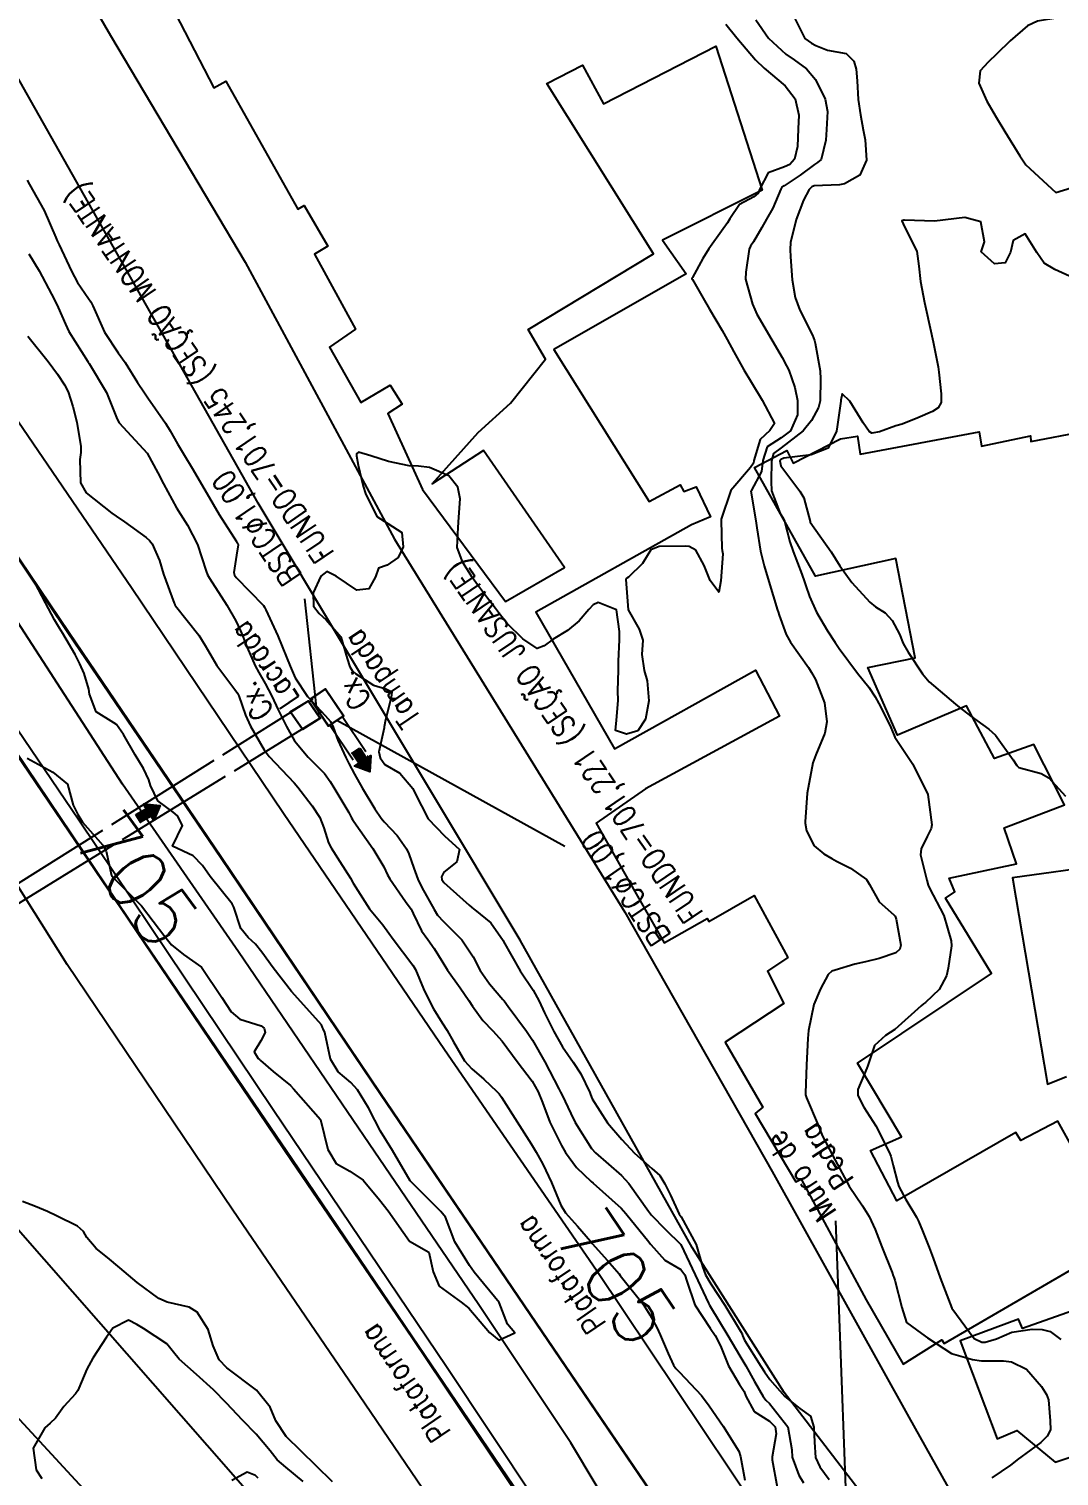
# Model space of a CAD drawing. Header units: metres. Extents: x 292545 to 299085, y 7450245 to 7463078.
# Drawn here: x 298145.2 to 298213.5, y 7451802 to 7451897.9 of the extents above; entities that cross this region are included whole.
import ezdxf
from ezdxf.enums import TextEntityAlignment as Align

# ---------------------------------------------------------------- set-up
doc = ezdxf.new("R2010")
doc.units = ezdxf.units.M
doc.linetypes.add('CONTINUO', pattern=[0])
doc.linetypes.add('TRACEJADO', pattern=[8.7, 8, -0.7])
for name, color, linetype in [('CAIXA', 45, 'Continuous'), ('Cotas', 45, 'Continuous'), ('Curvas de Nivel 1m', 11, 'Continuous'), ('Curvas de Nivel 5m', 15, 'Continuous'), ('Edificações', 30, 'Continuous'), ('GALERIA', 45, 'Continuous'), ('Linha Férrea', 20, 'Continuous'), ('PLATAFORMA', 45, 'Continuous'), ('TEXTO', 45, 'Continuous'), ('TUBO', 45, 'Continuous'), ('Vias Primárias', 230, 'Continuous')]:
    doc.layers.add(name, color=color, linetype=linetype)
doc.styles.add('ROMANS', font='romans', dxfattribs={"height": 0.2})
doc.styles.add('SIMPLEX', font='simplex', dxfattribs={"height": 0.2})
doc.styles.add('Style-STANDARD', font='STANDARD.shx')

msp = doc.modelspace()

# ---------------------------------------------------------------- hatches: boundary and pattern name
at = {"layer": 'TEXTO'}
for points in [[(298167.163, 7451850.256), (298167.609, 7451849.578), (298167.896, 7451849.767), (298167.837, 7451848.691), (298166.827, 7451849.064), (298167.114, 7451849.253), (298166.669, 7451849.932)], [(298152.335, 7451845.853), (298153.032, 7451846.269), (298152.856, 7451846.564), (298153.928, 7451846.459), (298153.511, 7451845.466), (298153.335, 7451845.761), (298152.638, 7451845.345)]]:
    msp.add_hatch(color=256, dxfattribs=at).paths.add_polyline_path(points)

# ---------------------------------------------------------------- linework, layer by layer
at = {"layer": 'CAIXA', "linetype": 'CONTINUO'}
for points in [[(298163.909, 7451853.491, 702.65), (298163.881, 7451853.51, 702.053), (298164.902, 7451854.191, 701.228)], [(298164.903, 7451854.16, 702.624), (298164.902, 7451854.191, 701.228), (298166.11, 7451852.404, 701.226)], [(298162.606, 7451852.651, 704.113), (298162.564, 7451852.67, 702.864), (298163.769, 7451853.4, 702.864)], [(298163.747, 7451853.363, 704.157), (298163.769, 7451853.4, 702.864), (298164.558, 7451852.234, 702.849)], [(298165.085, 7451851.742, 702.628), (298165.079, 7451851.712, 701.226), (298163.881, 7451853.51, 702.053)], [(298163.367, 7451851.534, 704.111), (298163.368, 7451851.503, 702.875), (298162.564, 7451852.67, 702.864)], [(298164.516, 7451852.244, 704.144), (298164.558, 7451852.234, 702.849), (298163.368, 7451851.503, 702.875)], [(298166.079, 7451852.41, 702.61), (298166.11, 7451852.404, 701.226), (298165.079, 7451851.712, 701.226)]]:
    msp.add_polyline3d(points, dxfattribs=at)
for points in [[(298163.909, 7451853.491, 702.65), (298164.903, 7451854.16, 702.624), (298166.079, 7451852.41, 702.61), (298165.085, 7451851.742, 702.628)], [(298162.606, 7451852.651, 704.113), (298163.367, 7451851.534, 704.111), (298164.516, 7451852.244, 704.144), (298163.747, 7451853.363, 704.157)]]:
    msp.add_polyline3d(points, close=True, dxfattribs=at)
at = {"layer": 'Curvas de Nivel 1m', "flags": 128}
for points, elevation in [([(298191.416, 7451898.233), (298192.144, 7451897.333), (298193.388, 7451895.861), (298193.975, 7451895.314), (298195.366, 7451894.151), (298196.023, 7451893.29), (298196.262, 7451892.206), (298196.227, 7451891.287), (298196.164, 7451890.13), (298195.967, 7451889.29), (298195.673, 7451888.929), (298195.305, 7451888.767), (298194.238, 7451888.372), (298193.676, 7451887.316), (298193.56, 7451887.037), (298193.278, 7451886.791), (298192.322, 7451886.28), (298191.688, 7451885.336), (298191.539, 7451885.059), (298191.256, 7451884.675), (298190.296, 7451883.354), (298189.899, 7451882.694), (298189.214, 7451881.452), (298189.182, 7451881.401), (298189.176, 7451881.37), (298189.212, 7451881.303), (298189.925, 7451880.084), (298190.352, 7451879.353), (298191.172, 7451877.936), (298191.517, 7451877.336), (298191.962, 7451876.525), (298192.619, 7451875.325), (298193.135, 7451874.491), (298193.836, 7451873.313), (298194.645, 7451871.759), (298194.345, 7451871.307), (298193.695, 7451870.706), (298193.283, 7451869.318), (298193.253, 7451869.135), (298193.066, 7451868.854), (298191.748, 7451867.34), (298191.112, 7451865.436), (298191.111, 7451865.349), (298191.17, 7451863.513), (298191.192, 7451863.347), (298191.222, 7451863.124), (298191.102, 7451861.348), (298190.965, 7451860.6), (298190.377, 7451861.356), (298189.988, 7451862.36), (298189.426, 7451863.366), (298189.005, 7451863.61), (298188.734, 7451863.645), (298187.005, 7451863.629), (298186.446, 7451863.398), (298185.899, 7451862.497), (298184.975, 7451861.586), (298184.875, 7451861.52), (298184.791, 7451861.422), (298184.953, 7451859.42), (298185.673, 7451858.142), (298185.932, 7451857.405), (298185.851, 7451856.473), (298186.016, 7451855.403), (298186.205, 7451854.71), (298186.322, 7451853.398), (298186.095, 7451852.171), (298185.591, 7451851.409), (298184.851, 7451851.181), (298184.118, 7451851.427), (298184.185, 7451852.105), (298184.28, 7451853.426), (298184.259, 7451854.057), (298184.301, 7451855.426), (298184.321, 7451856.017), (298184.368, 7451857.426), (298184.386, 7451857.978), (298184.17, 7451859.428), (298182.958, 7451859.902), (298182.639, 7451859.761), (298182.347, 7451859.446), (298181.698, 7451858.7), (298180.939, 7451858.045), (298179.99, 7451857.474), (298179.376, 7451857.033), (298178.923, 7451856.855), (298177.962, 7451857.5), (298176.943, 7451858.512), (298176.5, 7451859.068), (298176.157, 7451859.522), (298175.628, 7451860.199), (298174.968, 7451861.082), (298174.643, 7451861.543), (298173.988, 7451862.55), (298173.63, 7451863.554), (298173.696, 7451864.874), (298173.739, 7451865.553), (298173.811, 7451866.782), (298173.669, 7451867.554), (298173.06, 7451868.305), (298171.782, 7451868.856), (298171.066, 7451868.932), (298170.437, 7451868.96), (298169.069, 7451869.247), (298167.906, 7451869.622), (298167.075, 7451869.861), (298166.948, 7451869.758), (298166.94, 7451869.631), (298167.067, 7451868.999), (298167.399, 7451867.627), (298167.544, 7451867.126), (298168.301, 7451865.617), (298169.018, 7451865.14), (298169.963, 7451864.547), (298170.035, 7451863.595), (298169.704, 7451862.888), (298168.984, 7451862.375), (298168.408, 7451862.189), (298168.204, 7451861.618), (298167.774, 7451860.812), (298166.964, 7451860.719), (298165.599, 7451861.644), (298164.986, 7451861.958), (298164.58, 7451861.656), (298164.075, 7451860.554), (298164.098, 7451859.663), (298164.471, 7451859.18), (298164.944, 7451858.771), (298165.904, 7451857.64), (298166.342, 7451856.205), (298166.502, 7451855.636), (298166.668, 7451855.401), (298166.898, 7451855.185), (298168.077, 7451854.432), (298168.889, 7451854.183), (298169.283, 7451854), (298169.242, 7451853.605), (298168.868, 7451852.137), (298168.794, 7451851.681), (298168.776, 7451851.611), (298168.433, 7451850.02), (298168.527, 7451849.613), (298168.829, 7451849.185), (298169.817, 7451848.589), (298170.692, 7451847.582), (298170.809, 7451847.305), (298171.692, 7451845.571), (298172.772, 7451844.45), (298173.78, 7451843.55), (298173.59, 7451842.716), (298172.748, 7451842.03), (298172.581, 7451841.725), (298172.611, 7451841.561), (298172.74, 7451841.361), (298174.405, 7451839.855), (298174.714, 7451839.594), (298174.797, 7451839.539), (298175.86, 7451838.678), (298176.661, 7451837.51), (298176.692, 7451837.443), (298177.794, 7451835.499), (298178.65, 7451834.213), (298179.061, 7451833.486), (298179.398, 7451832.72), (298180.02, 7451831.476), (298180.608, 7451830.467), (298181.308, 7451829.459), (298181.819, 7451828.685), (298182.407, 7451827.442), (298182.448, 7451827.318), (298182.569, 7451827.023), (298183.581, 7451825.43), (298184.537, 7451824.332), (298185.383, 7451823.411), (298186.513, 7451822.395), (298187.06, 7451821.943), (298187.388, 7451821.387), (298187.752, 7451820.641), (298188.341, 7451819.372), (298188.396, 7451819.295), (298188.471, 7451819.198), (298189.464, 7451817.36), (298189.882, 7451815.912), (298190.082, 7451815.354), (298190.424, 7451814.753), (298191.366, 7451813.34), (298192.386, 7451811.622), (298192.501, 7451811.446), (298192.538, 7451811.328), (298192.668, 7451811.036), (298193.747, 7451809.309), (298193.978, 7451808.934), (298194.344, 7451808.416), (298195.326, 7451807.29), (298196.325, 7451806.503), (298197.04, 7451805.989), (298197.263, 7451805.266), (298197.291, 7451804.272), (298197.374, 7451803.264), (298197.644, 7451802.627), (298198.268, 7451801.806)], 702), ([(298193.421, 7451898.523), (298194.244, 7451897.312), (298195.392, 7451896.237), (298195.962, 7451895.865), (298196.774, 7451895.279), (298197.372, 7451894.572), (298198.015, 7451893.263), (298198.16, 7451892.446), (298198.106, 7451891.262), (298198.051, 7451890.537), (298197.732, 7451889.266), (298197.51, 7451889.068), (298197.308, 7451888.941), (298196.36, 7451888.221), (298195.286, 7451887.528), (298195.146, 7451887.44), (298195.062, 7451887.302), (298194.536, 7451886.041), (298194.114, 7451885.311), (298193.805, 7451884.767), (298193.248, 7451883.809), (298193.056, 7451883.511), (298192.979, 7451883.323), (298192.746, 7451881.799), (298192.732, 7451881.325), (298193.197, 7451879.687), (298193.337, 7451879.319), (298193.486, 7451879.02), (298194.478, 7451877.307), (298195.151, 7451876.147), (298195.447, 7451875.596), (298195.595, 7451875.293), (298196.001, 7451874.156), (298196.171, 7451873.284), (298196.172, 7451872.347), (298195.715, 7451871.291), (298195.088, 7451870.827), (298194.159, 7451870.233), (298193.881, 7451869.312), (298193.783, 7451868.592), (298193.097, 7451867.319), (298193.078, 7451867.284), (298193.412, 7451865.316), (298193.48, 7451864.853), (298193.723, 7451863.313), (298193.965, 7451862.334), (298194.281, 7451861.307), (298194.851, 7451859.404), (298194.883, 7451859.301), (298194.951, 7451859.08), (298195.428, 7451857.783), (298195.708, 7451857.288), (298196.908, 7451855.597), (298197.112, 7451855.268), (298197.358, 7451854.805), (298197.952, 7451853.259), (298198.112, 7451852.01), (298197.974, 7451851.259), (298197.386, 7451849.819), (298197.191, 7451849.275), (298196.813, 7451847.28), (298196.682, 7451845.383), (298196.685, 7451845.281), (298196.778, 7451844.772), (298197.274, 7451843.779), (298197.916, 7451843.263), (298198.448, 7451842.943), (298198.756, 7451842.771), (298199.684, 7451842.305), (298200.738, 7451841.556), (298200.944, 7451841.227), (298201.576, 7451840.071), (298202.55, 7451839.202), (298202.637, 7451839.126), (298202.71, 7451838.915), (298203.016, 7451837.197), (298202.954, 7451836.932), (298202.685, 7451836.704), (298201.581, 7451836.315), (298200.676, 7451836.096), (298199.971, 7451835.94), (298198.667, 7451835.551), (298198.449, 7451835.47), (298198.196, 7451835.257), (298197.702, 7451834.313), (298197.255, 7451833.271), (298196.898, 7451831.548), (298196.885, 7451831.276), (298196.868, 7451831.027), (298196.779, 7451829.277), (298196.697, 7451827.401), (298196.702, 7451827.278), (298196.768, 7451827.079), (298197.536, 7451825.265), (298197.831, 7451824.555), (298198.523, 7451823.25), (298199.596, 7451821.239), (298200.483, 7451819.927), (298200.932, 7451819.225), (298201.328, 7451818.357), (298201.758, 7451817.217), (298202.436, 7451815.515), (298202.521, 7451815.296), (298202.557, 7451815.208), (298202.628, 7451815.009), (298203.085, 7451813.2), (298203.405, 7451812.206), (298204.386, 7451811.476), (298204.792, 7451811.176), (298206.368, 7451810.148), (298207.766, 7451809.742), (298208.361, 7451809.669), (298209.83, 7451809.649), (298210.36, 7451809.603), (298211.346, 7451809.1), (298212.342, 7451807.952), (298212.682, 7451807.43), (298212.814, 7451807.083), (298212.921, 7451805.683), (298212.934, 7451805.081), (298212.728, 7451804.662), (298212.3, 7451804.258), (298211.633, 7451803.756), (298210.733, 7451803.105), (298210.483, 7451802.906), (298210.279, 7451802.748), (298209.05, 7451801.908)], 701), ([(298213.782, 7451898.714), (298213.419, 7451898.65), (298212.072, 7451898.438), (298211.413, 7451898.131), (298210.261, 7451897.117), (298209.394, 7451896.274), (298208.818, 7451895.706), (298208.274, 7451895.141), (298208.194, 7451894.318), (298208.723, 7451893.136), (298209.342, 7451892.071), (298209.914, 7451891.124), (298210.918, 7451889.513), (298211.164, 7451889.111), (298211.31, 7451888.919), (298213.283, 7451887.08), (298214.81, 7451887.545)], 699), ([(298145.126, 7451887.892), (298145.289, 7451887.616), (298146.241, 7451885.88), (298147.024, 7451884.094), (298147.114, 7451883.871), (298147.239, 7451883.601), (298148.064, 7451881.857), (298148.458, 7451881.104), (298149.195, 7451880.044), (298149.335, 7451879.839), (298149.469, 7451879.559), (298150.257, 7451877.829), (298151.152, 7451876.454), (298151.61, 7451875.815), (298152.445, 7451874.492), (298152.891, 7451873.802), (298153.118, 7451873.476), (298154.295, 7451871.782), (298154.593, 7451871.282), (298155.079, 7451870.426), (298155.482, 7451869.766), (298156.133, 7451868.689), (298156.675, 7451867.754), (298157.043, 7451867.104), (298157.853, 7451865.742), (298159.005, 7451863.94), (298159.085, 7451863.81), (298159.101, 7451863.729), (298158.996, 7451863.054), (298158.83, 7451861.886), (298158.866, 7451861.731), (298158.981, 7451861.571), (298160.791, 7451859.702), (298160.86, 7451859.61), (298160.95, 7451859.417), (298161.729, 7451857.692), (298162.306, 7451856.292), (298162.548, 7451855.684), (298162.895, 7451854.925), (298163.711, 7451853.672), (298164.87, 7451852.414), (298165.229, 7451852.017), (298165.403, 7451851.652), (298165.712, 7451850.785), (298166.233, 7451849.639), (298166.439, 7451849.246), (298166.822, 7451848.523), (298167.32, 7451847.625), (298168.174, 7451846.235), (298168.581, 7451845.612), (298168.781, 7451845.37), (298169.634, 7451844.459), (298170.253, 7451843.588), (298170.418, 7451843.244), (298170.75, 7451842.312), (298171.013, 7451841.577), (298171.281, 7451841.028), (298172.091, 7451839.566), (298172.326, 7451839.183), (298172.705, 7451838.761), (298173.929, 7451837.548), (298174.676, 7451836.429), (298175.152, 7451835.533), (298175.77, 7451834.64), (298176.644, 7451833.611), (298176.725, 7451833.509), (298176.997, 7451833.148), (298178.225, 7451831.494), (298178.614, 7451830.909), (298179.419, 7451829.482), (298180.355, 7451827.693), (298180.462, 7451827.471), (298180.571, 7451827.253), (298181.151, 7451826.053), (298181.451, 7451825.457), (298182.527, 7451823.734), (298182.793, 7451823.437), (298184.508, 7451821.946), (298185.001, 7451821.415), (298186.295, 7451819.583), (298186.426, 7451819.4), (298186.472, 7451819.344), (298187.433, 7451818.356), (298188.453, 7451817.37), (298189.395, 7451815.36), (298190.271, 7451813.486), (298190.335, 7451813.351), (298190.402, 7451813.233), (298191.564, 7451811.338), (298192.363, 7451809.992), (298192.746, 7451809.324), (298193.326, 7451808.298), (298193.903, 7451807.306), (298194.085, 7451807.058), (298194.328, 7451806.833), (298195.542, 7451805.288), (298195.804, 7451803.771), (298195.829, 7451803.285), (298196.271, 7451802.09), (298196.563, 7451801.573)], 703), ([(298215.213, 7451881.06), (298213.222, 7451881.982), (298212.525, 7451882.389), (298212.033, 7451883.098), (298211.251, 7451884.332), (298210.459, 7451883.904), (298210.297, 7451883.119), (298209.927, 7451882.422), (298209.225, 7451882.357), (298208.342, 7451883.139), (298208.575, 7451883.804), (298208.317, 7451885.139), (298207.266, 7451885.412), (298205.263, 7451885.18), (298203.263, 7451885.241), (298203.227, 7451885.236), (298203.082, 7451885.202), (298203.257, 7451884.803), (298204.085, 7451883.191), (298204.224, 7451882.189), (298204.314, 7451881.189), (298204.6, 7451879.785), (298204.732, 7451879.185), (298205.163, 7451877.18), (298205.499, 7451875.527), (298205.541, 7451875.174), (298205.689, 7451873.732), (298205.69, 7451873.171), (298205.495, 7451872.797), (298205.114, 7451872.57), (298204.147, 7451872.15), (298203.101, 7451871.734), (298202.696, 7451871.609), (298201.598, 7451871.222), (298201.092, 7451871.133), (298200.923, 7451871.232), (298200.522, 7451871.816), (298199.639, 7451873.245), (298199.128, 7451873.735), (298199.056, 7451873.318), (298199.05, 7451873.251), (298198.806, 7451871.545), (298198.752, 7451871.253), (298198.213, 7451870.127), (298197.077, 7451869.695), (298195.257, 7451869.48), (298195.074, 7451869.385), (298195.026, 7451869.348), (298195.013, 7451869.301), (298195.068, 7451868.969), (298196.338, 7451867.281), (298196.597, 7451866.835), (298197.009, 7451865.27), (298197.023, 7451865.24), (298198.405, 7451863.256), (298198.989, 7451862.338), (298199.769, 7451861.242), (298200.96, 7451859.928), (298201.347, 7451859.614), (298201.975, 7451859.215), (298202.458, 7451858.717), (298202.939, 7451857.818), (298203.176, 7451857.198), (298203.504, 7451856.614), (298204.447, 7451855.185), (298204.898, 7451854.655), (298206.647, 7451853.162), (298206.88, 7451852.976), (298207.651, 7451852.368), (298208.859, 7451851.523), (298209.296, 7451851.126), (298210.458, 7451849.492), (298210.71, 7451849.111), (298210.832, 7451848.973), (298212.329, 7451848.588), (298212.825, 7451848.285), (298213.936, 7451847.069)], 699), ([(298145.23, 7451883.013), (298145.919, 7451881.883), (298146.743, 7451880.329), (298146.979, 7451879.872), (298147.189, 7451879.449), (298147.657, 7451878.342), (298147.891, 7451877.859), (298149.143, 7451875.871), (298149.166, 7451875.84), (298149.226, 7451875.755), (298150.383, 7451873.827), (298151.096, 7451872.054), (298151.219, 7451871.819), (298153.073, 7451869.8), (298153.779, 7451868.508), (298154.156, 7451867.783), (298155.029, 7451866.188), (298155.283, 7451865.767), (298155.742, 7451865.036), (298156.409, 7451863.756), (298156.985, 7451861.982), (298157.08, 7451861.749), (298157.21, 7451861.517), (298158.365, 7451859.736), (298158.943, 7451858.704), (298159.253, 7451858.042), (298159.389, 7451857.723), (298159.715, 7451856.924), (298160.244, 7451855.71), (298160.473, 7451855.281), (298160.891, 7451854.551), (298161.334, 7451853.695), (298161.769, 7451852.796), (298162.302, 7451851.686), (298162.849, 7451850.75), (298163.751, 7451849.671), (298164.822, 7451848.586), (298165.215, 7451848.052), (298165.454, 7451847.65), (298166.432, 7451845.992), (298166.627, 7451845.632), (298166.684, 7451845.534), (298166.781, 7451845.4), (298168.029, 7451843.617), (298168.751, 7451842.39), (298169.012, 7451841.873), (298169.168, 7451841.604), (298170.203, 7451840.105), (298170.563, 7451839.582), (298170.622, 7451839.491), (298170.71, 7451839.308), (298171.266, 7451838.149), (298171.666, 7451837.575), (298172.106, 7451836.988), (298172.67, 7451836.056), (298172.989, 7451835.557), (298173.816, 7451834.384), (298174.403, 7451833.542), (298174.639, 7451833.157), (298175.313, 7451832.213), (298175.992, 7451831.519), (298176.613, 7451830.831), (298177.589, 7451829.5), (298178.58, 7451828.184), (298178.996, 7451827.486), (298179.28, 7451826.769), (298179.754, 7451825.478), (298180.53, 7451823.919), (298180.791, 7451823.466), (298181.52, 7451822.461), (298182.504, 7451821.542), (298182.632, 7451821.439), (298184.478, 7451819.772), (298184.803, 7451819.417), (298186.316, 7451817.54), (298186.427, 7451817.4), (298186.453, 7451817.359), (298187.39, 7451816.333), (298188.436, 7451815.71), (298188.7, 7451815.367), (298188.85, 7451814.942), (298189.364, 7451813.36), (298190.388, 7451811.834), (298190.722, 7451811.347), (298191.065, 7451810.651), (298191.601, 7451809.338), (298192.341, 7451808.093), (298192.629, 7451807.619), (298192.753, 7451807.324), (298193.307, 7451806.3), (298194.317, 7451805.663), (298194.702, 7451805.296), (298194.769, 7451804.832), (298194.486, 7451803.298), (298194.487, 7451803.092), (298194.827, 7451801.294)], 704), ([(298163.412, 7451801.669), (298162.272, 7451802.615), (298161.695, 7451803.107), (298161.224, 7451803.696), (298160.299, 7451804.795), (298159.39, 7451805.719), (298158.324, 7451806.863), (298157.475, 7451807.739), (298156.348, 7451808.743), (298155.189, 7451809.768), (298154.82, 7451810.226), (298154.373, 7451810.788), (298152.845, 7451811.795), (298152.386, 7451812.068), (298151.834, 7451812.36), (298150.809, 7451811.816), (298150.377, 7451811.238), (298149.472, 7451809.839), (298149.085, 7451809.11), (298148.554, 7451807.848), (298148.484, 7451807.696), (298148.329, 7451807.482), (298147.553, 7451806.626), (298147.012, 7451805.863), (298146.658, 7451805.518), (298146.306, 7451805.209), (298145.517, 7451803.882), (298145.712, 7451802.438), (298146.092, 7451801.873)], 704), ([(298160.443, 7451801.885), (298160.266, 7451802.058), (298159.697, 7451802.287), (298158.683, 7451801.726)], 703)]:
    msp.add_lwpolyline(points, dxfattribs=dict(at, elevation=elevation))
at = {"layer": 'Curvas de Nivel 5m', "flags": 128}
for points, elevation in [([(298195.889, 7451898.83), (298196.661, 7451897.281), (298197.099, 7451896.973), (298197.398, 7451896.817), (298198.155, 7451896.503), (298199.393, 7451896.281), (298199.915, 7451895.769), (298200.063, 7451895.24), (298200.126, 7451894.484), (298200.2, 7451893.237), (298200.339, 7451892.231), (298200.534, 7451891.232), (298200.66, 7451890.563), (298200.757, 7451889.228), (298200.315, 7451888.217), (298199.289, 7451887.645), (298198.948, 7451887.593), (298197.287, 7451887.512), (298197.115, 7451887.443), (298196.946, 7451887.275), (298196.561, 7451886.566), (298196.09, 7451885.288), (298195.717, 7451883.762), (298195.685, 7451883.293), (298195.709, 7451882.82), (298195.825, 7451881.291), (298196.021, 7451880.108), (298196.326, 7451879.283), (298197.168, 7451877.63), (298197.309, 7451877.269), (298197.347, 7451877.082), (298197.665, 7451875.265), (298197.699, 7451874.703), (298197.665, 7451873.265), (298197.561, 7451872.821), (298197.103, 7451871.968), (298196.543, 7451871.278), (298195.082, 7451870.161), (298194.592, 7451869.791), (298194.46, 7451869.306), (298194.438, 7451867.921), (298194.449, 7451867.306), (298195.028, 7451865.814), (298195.231, 7451865.503), (298195.316, 7451865.296), (298195.656, 7451863.937), (298195.89, 7451863.287), (298196.468, 7451861.79), (298196.643, 7451861.275), (298196.719, 7451861.022), (298196.963, 7451860.307), (298197.431, 7451859.265), (298198.164, 7451858.035), (298198.661, 7451857.253), (298198.927, 7451856.86), (298200.156, 7451855.237), (298200.894, 7451854.292), (298201.323, 7451853.659), (298201.563, 7451853.22), (298202.292, 7451851.778), (298202.544, 7451851.205), (298202.634, 7451850.986), (298202.847, 7451850.646), (298203.813, 7451849.19), (298204.813, 7451847.18), (298205.074, 7451845.177), (298205.031, 7451844.927), (298204.775, 7451844.402), (298204.376, 7451843.575), (298204.318, 7451843.184), (298204.738, 7451841.504), (298204.833, 7451841.179), (298204.928, 7451840.981), (298205.879, 7451839.168), (298206.363, 7451837.496), (298206.379, 7451837.163), (298206.165, 7451835.671), (298206.045, 7451835.166), (298205.569, 7451834.256), (298204.645, 7451833.405), (298204.518, 7451833.307), (298204.379, 7451833.183), (298202.627, 7451831.619), (298202.015, 7451831.216), (298201.287, 7451830.549), (298200.826, 7451829.228), (298200.775, 7451829.044), (298200.587, 7451828.638), (298200.171, 7451827.64), (298200.177, 7451827.234), (298200.562, 7451826.469), (298201.364, 7451825.222), (298202.247, 7451823.491), (298202.351, 7451823.212), (298202.517, 7451822.61), (298202.792, 7451821.492), (298202.887, 7451821.204), (298203.346, 7451820.341), (298204.056, 7451819.186), (298204.196, 7451818.91), (298204.464, 7451818.263), (298204.902, 7451817.176), (298205.156, 7451816.459), (298205.628, 7451815.168), (298206.403, 7451813.16), (298207.883, 7451811.145), (298208.379, 7451810.906), (298208.62, 7451810.895), (298209.352, 7451811.125), (298210.387, 7451811.561), (298211.721, 7451811.765), (298212.389, 7451811.731), (298212.918, 7451811.612), (298213.626, 7451811.071)], 700), ([(298145.168, 7451877.562), (298146.523, 7451875.876), (298147.135, 7451875.039), (298147.598, 7451874.334), (298147.84, 7451873.859), (298148.159, 7451872.9), (298148.424, 7451871.85), (298148.674, 7451870.251), (298148.671, 7451869.846), (298148.607, 7451869.386), (298148.657, 7451867.846), (298149.043, 7451867.172), (298150.739, 7451865.823), (298151.021, 7451865.623), (298151.586, 7451865.246), (298153.007, 7451864.226), (298153.232, 7451864.023), (298153.413, 7451863.794), (298153.888, 7451862.683), (298154.168, 7451861.782), (298154.866, 7451859.859), (298154.9, 7451859.771), (298154.92, 7451859.738), (298154.952, 7451859.695), (298156.499, 7451857.754), (298156.923, 7451857.068), (298157.697, 7451855.742), (298158.887, 7451854.153), (298159.065, 7451853.907), (298159.145, 7451853.726), (298159.584, 7451852.433), (298159.936, 7451851.714), (298160.84, 7451850.154), (298161.172, 7451849.697), (298162.816, 7451847.951), (298163.062, 7451847.678), (298164.022, 7451846.441), (298164.518, 7451845.663), (298164.776, 7451844.97), (298165.1, 7451843.989), (298165.272, 7451843.652), (298165.852, 7451842.742), (298166.551, 7451841.633), (298166.738, 7451841.32), (298167.819, 7451839.619), (298168.702, 7451838.542), (298169.1, 7451838.007), (298169.377, 7451837.603), (298170.676, 7451835.868), (298170.79, 7451835.704), (298170.851, 7451835.587), (298171.391, 7451834.319), (298171.744, 7451833.573), (298172.046, 7451832.978), (298172.628, 7451832.062), (298172.948, 7451831.557), (298173.375, 7451830.789), (298174.115, 7451829.545), (298174.587, 7451828.998), (298175.379, 7451828.326), (298176.257, 7451827.515), (298176.41, 7451827.351), (298176.569, 7451827.128), (298177.594, 7451825.5), (298178.531, 7451824.036), (298178.863, 7451823.487), (298179.299, 7451822.699), (298179.873, 7451821.476), (298180.481, 7451819.981), (298180.792, 7451819.465), (298181.604, 7451818.592), (298182.454, 7451817.579), (298182.569, 7451817.439), (298183.573, 7451816.297), (298184.349, 7451815.421), (298184.431, 7451815.321), (298185.938, 7451813.405), (298186.396, 7451812.701), (298186.855, 7451811.861), (298187.075, 7451811.39), (298187.597, 7451810.149), (298187.96, 7451809.376), (298188.118, 7451809.141), (298188.348, 7451808.914), (298189.801, 7451807.355), (298190.326, 7451806.669), (298191.243, 7451805.341), (298192.288, 7451803.663), (298192.4, 7451803.328), (298192.686, 7451801.742)], 705), ([(298145.124, 7451849.593), (298146.821, 7451848.677), (298147.794, 7451847.86), (298148.171, 7451846.484), (298148.48, 7451845.853), (298148.785, 7451845.347), (298150.129, 7451843.83), (298150.363, 7451843.43), (298150.723, 7451841.82), (298150.742, 7451841.772), (298152.713, 7451839.8), (298154.255, 7451837.784), (298154.687, 7451837.221), (298155.488, 7451836.575), (298156.673, 7451835.75), (298158.026, 7451833.736), (298158.634, 7451832.794), (298159.215, 7451832.307), (298160.625, 7451831.862), (298160.836, 7451831.698), (298160.898, 7451831.418), (298160.61, 7451830.867), (298160.176, 7451830.129), (298160.435, 7451829.702), (298160.519, 7451829.628), (298160.592, 7451829.561), (298161.437, 7451828.839), (298162.575, 7451827.901), (298162.772, 7451827.678), (298164.553, 7451825.66), (298165.048, 7451823.652), (298165.609, 7451822.739), (298166.509, 7451822.238), (298167.399, 7451821.621), (298168.484, 7451820.328), (298169.039, 7451819.604), (298170.453, 7451817.59), (298171.738, 7451816.863), (298172.033, 7451815.566), (298172.419, 7451814.615), (298173.875, 7451813.545), (298174.399, 7451813.15), (298175.764, 7451811.526), (298176.378, 7451811.02), (298177.444, 7451811.504), (298176.958, 7451812.08), (298176.403, 7451813.52), (298174.755, 7451815.537), (298174.437, 7451815.969), (298173.455, 7451817.55), (298172.846, 7451819.18), (298172.533, 7451819.559), (298172.474, 7451819.624), (298170.503, 7451821.59), (298169.327, 7451823.602), (298168.542, 7451824.877), (298168.157, 7451825.614), (298167.75, 7451826.429), (298167.014, 7451827.626), (298166.578, 7451828.112), (298165.744, 7451828.802), (298165.232, 7451829.65), (298164.855, 7451831.421), (298164.74, 7451831.658), (298164.705, 7451831.74), (298164.625, 7451831.913), (298163.064, 7451833.676), (298162.65, 7451834.143), (298161.433, 7451835.692), (298160.683, 7451836.729), (298160.259, 7451837.277), (298159.763, 7451837.714), (298159.294, 7451838.316), (298158.822, 7451839.728), (298158.716, 7451839.935), (298157.254, 7451841.745), (298156.75, 7451842.489), (298156.122, 7451843.125), (298154.763, 7451843.77), (298155.425, 7451845.122), (298155.084, 7451845.767), (298154.795, 7451846.02), (298153.785, 7451846.767), (298153.304, 7451847.793), (298153.184, 7451848.161), (298152.824, 7451848.902), (298152.277, 7451849.806), (298151.502, 7451851.165), (298151.036, 7451851.818), (298150.864, 7451851.93), (298149.695, 7451852.661), (298149.251, 7451853.844), (298149.202, 7451854.162), (298148.897, 7451855.21), (298148.614, 7451855.853), (298148.299, 7451856.469), (298147.483, 7451857.864), (298147.27, 7451858.199), (298146.942, 7451858.764), (298146.336, 7451859.876), (298145.625, 7451861.232), (298145.211, 7451861.888)], 705), ([(298165.358, 7451801.649), (298164.273, 7451802.706), (298163.282, 7451803.67), (298162.297, 7451804.651), (298161.606, 7451805.691), (298161.223, 7451806.598), (298160.333, 7451807.71), (298158.355, 7451809.199), (298157.854, 7451809.735), (298157.458, 7451810.653), (298157.124, 7451811.743), (298156.394, 7451812.892), (298155.858, 7451813.218), (298154.4, 7451813.536), (298153.841, 7451813.786), (298152.419, 7451814.856), (298151.261, 7451815.812), (298150.44, 7451816.511), (298149.708, 7451817.093), (298149.072, 7451817.841), (298148.855, 7451818.24), (298148.464, 7451818.588), (298147.069, 7451819.269), (298146.478, 7451819.552), (298145.684, 7451819.882), (298144.806, 7451820.216)], 705)]:
    msp.add_lwpolyline(points, dxfattribs=dict(at, elevation=elevation))
at = {"layer": 'Edificações'}
for points in [[(298152.707, 7451903.288), (298157.494, 7451894.018), (298158.284, 7451894.444), (298163.051, 7451885.97), (298163.474, 7451886.212), (298165.053, 7451883.524), (298164.161, 7451882.981), (298166.873, 7451878.02), (298165.169, 7451876.832), (298167.232, 7451873.154), (298169.184, 7451874.312), (298169.97, 7451873.047), (298169.018, 7451872.429), (298171.333, 7451867.397), (298176.826, 7451859.982), (298180.739, 7451862.236), (298175.361, 7451869.979), (298171.955, 7451867.777), (298175.021, 7451871.177), (298177.164, 7451873.124), (298179.484, 7451876.043), (298178.327, 7451877.999), (298186.637, 7451883.012), (298179.567, 7451894.297), (298181.928, 7451895.518), (298183.307, 7451892.951), (298190.761, 7451896.766), (298193.828, 7451887.226), (298187.223, 7451883.923), (298188.795, 7451881.689), (298180.031, 7451876.677), (298186.341, 7451866.596), (298188.397, 7451867.71), (298188.649, 7451867.259), (298189.468, 7451867.575), (298190.413, 7451865.579), (298189.14, 7451865.055), (298178.832, 7451859.262), (298184.038, 7451850.203), (298193.389, 7451855.432), (298194.98, 7451852.368), (298186.101, 7451847.562), (298182.838, 7451845.278), (298185.384, 7451840.762), (298187.341, 7451837.349), (298190.188, 7451838.963), (298190.288, 7451838.777), (298193.296, 7451840.499), (298195.529, 7451836.383), (298194.19, 7451835.487), (298195.271, 7451833.328), (298191.378, 7451830.77), (298193.881, 7451826.469), (298193.363, 7451826.041), (298196.068, 7451821.516), (298196.416, 7451821.69), (298200.72, 7451813.7), (298203.175, 7451809.442), (298205.731, 7451811.048), (298205.891, 7451810.813), (298215.291, 7451816.262)], [(298217.532, 7451818.149), (298213.435, 7451825.551), (298210.965, 7451824.25), (298210.64, 7451824.786), (298202.747, 7451820.27), (298201.017, 7451823.596), (298203.069, 7451824.512), (298200.159, 7451829.379), (298209.021, 7451835.322), (298205.988, 7451840.313), (298206.594, 7451840.735), (298206.22, 7451841.639), (298210.693, 7451842.599), (298209.861, 7451844.982), (298213.869, 7451846.508), (298211.828, 7451850.494), (298209.235, 7451849.569), (298207.38, 7451853.065), (298202.809, 7451851.114), (298200.826, 7451855.604), (298203.98, 7451856.243), (298202.684, 7451862.821), (298197.37, 7451861.661), (298193.329, 7451868.848), (298195.476, 7451869.99), (298195.885, 7451869.152), (298199.024, 7451870.763), (298200.144, 7451870.93), (298200.321, 7451869.745), (298208.21, 7451871.228), (298208.36, 7451870.26), (298211.608, 7451870.955), (298211.646, 7451870.587), (298215.106, 7451871.234)], [(298216.5, 7451842.51), (298210.43, 7451841.655), (298212.742, 7451827.994), (298214.004, 7451828.501)], [(298220.779, 7451815.227), (298211.083, 7451811.801), (298210.817, 7451812.43), (298206.944, 7451810.981), (298209.398, 7451804.5), (298210.702, 7451805.038), (298213.258, 7451802.935), (298221.015, 7451805.52)]]:
    msp.add_lwpolyline(points, dxfattribs=at)
at = {"layer": 'GALERIA', "linetype": 'TRACEJADO', "flags": 128}
for points in [[(298143.368, 7451840.568), (298162.606, 7451852.651)], [(298144.037, 7451839.653), (298163.367, 7451851.534)]]:
    msp.add_lwpolyline(points, dxfattribs=at)
at = {"layer": 'Linha Férrea', "linetype": 'Continuous'}
for points in [[(298107.326, 7451907.014), (298120.767, 7451886.731), (298134.922, 7451865.596), (298148.553, 7451845.503), (298161.424, 7451826.313), (298172.906, 7451809.276), (298187.561, 7451787.27), (298200.819, 7451768.184), (298213.138, 7451749.95), (298218.046, 7451742.821)], [(298217.29, 7451751.255), (298204.181, 7451770.66), (298187.795, 7451793.12), (298181.143, 7451804.224), (298175.056, 7451813.381), (298167.8, 7451824.043), (298159.129, 7451836.762), (298151.434, 7451847.87), (298142.324, 7451861.946), (298133.704, 7451874.413), (298126.054, 7451885.811), (298117.481, 7451898.377)]]:
    msp.add_lwpolyline(points, dxfattribs=at)
at = {"layer": 'PLATAFORMA', "linetype": 'CONTINUO'}
msp.add_polyline3d([(298189.225, 7451796.943, 705.52), (298177.684, 7451813.89, 705.59), (298168.545, 7451827.371, 705.518), (298157.994, 7451843.011, 705.515), (298147.916, 7451857.889, 705.417), (298136.866, 7451874.233, 705.381), (298122.752, 7451895.037, 705.294), (298116.005, 7451905, 705.242), (298105.106, 7451921.091, 705.222), (298101.814, 7451925.966, 704.651), (298106.075, 7451928.884, 704.542), (298109.106, 7451924.213, 705.151), (298120.436, 7451907.455, 705.262), (298126.746, 7451898.158, 705.278), (298140.605, 7451877.637, 705.349), (298152.046, 7451860.895, 705.388), (298162.113, 7451845.941, 705.464), (298172.79, 7451830.289, 705.437), (298182.845, 7451815.663, 705.404), (298193.51, 7451799.762, 705.477)], close=True, dxfattribs=at)
for points in [[(298189.225, 7451796.943, 705.52), (298189.211, 7451796.86, 704.948), (298177.662, 7451813.869, 704.934), (298168.545, 7451827.3, 704.896), (298157.977, 7451842.94, 704.805), (298147.83, 7451857.89, 704.754), (298136.84, 7451874.248, 704.78), (298122.698, 7451894.996, 704.66), (298115.998, 7451904.939, 704.655), (298105.064, 7451921.084, 704.627), (298101.814, 7451925.966, 704.651)], [(298183.203, 7451792.748, 705.02), (298170.658, 7451811.218, 705.045), (298162.716, 7451822.979, 704.958), (298151.849, 7451838.948, 704.894), (298141.307, 7451854.553, 704.778), (298130.691, 7451870.329, 704.67), (298117.347, 7451890.07, 704.701), (298110.087, 7451900.74, 704.665), (298098.788, 7451917.444, 704.702), (298095.659, 7451921.973, 704.669)], [(298107.303, 7451882.1, 705.328), (298106.734, 7451882.961, 705.31), (298117.264, 7451890.052, 705.319), (298130.612, 7451870.315, 705.374), (298141.28, 7451854.451, 705.457), (298151.814, 7451838.955, 705.479), (298162.638, 7451822.924, 705.454), (298170.671, 7451811.162, 705.471), (298183.023, 7451792.739, 705.452), (298178.968, 7451789.964, 705.738), (298166.776, 7451807.888, 705.576), (298158.761, 7451819.65, 705.543), (298147.776, 7451835.931, 705.488), (298137.305, 7451852.55, 705.47), (298126.981, 7451867.675, 705.394), (298120.239, 7451862.95, 705.291), (298117.473, 7451867.04, 705.173)]]:
    msp.add_polyline3d(points, dxfattribs=at)
at = {"layer": 'TEXTO', "linetype": 'CONTINUO', "flags": 128}
for points in [[(298167.049, 7451850.182), (298167.237, 7451850.143)], [(298166.695, 7451849.949), (298167.47, 7451849.788)], [(298166.729, 7451849.84), (298167.548, 7451849.67)], [(298166.807, 7451849.721), (298167.881, 7451849.499)], [(298166.813, 7451850.026), (298167.393, 7451849.906)], [(298166.885, 7451849.603), (298167.876, 7451849.398)], [(298166.931, 7451850.104), (298167.315, 7451850.025)], [(298166.962, 7451849.485), (298167.87, 7451849.297)], [(298167.04, 7451849.367), (298167.865, 7451849.196)], [(298167.11, 7451849.25), (298167.859, 7451849.095)], [(298167.887, 7451849.6), (298167.701, 7451849.638)], [(298167.892, 7451849.701), (298167.819, 7451849.716)], [(298166.873, 7451849.095), (298167.848, 7451848.893)], [(298166.992, 7451849.173), (298167.854, 7451848.994)], [(298167.209, 7451848.923), (298167.843, 7451848.792)], [(298152.854, 7451845.474), (298153.123, 7451846.538)], [(298152.922, 7451846.558), (298152.903, 7451846.485)], [(298152.975, 7451845.546), (298153.224, 7451846.528)], [(298153.022, 7451846.548), (298152.976, 7451846.364)], [(298153.097, 7451845.619), (298153.324, 7451846.518)], [(298153.218, 7451845.691), (298153.425, 7451846.508)], [(298153.338, 7451845.756), (298153.525, 7451846.498)], [(298153.41, 7451845.635), (298153.626, 7451846.488)], [(298153.482, 7451845.513), (298153.727, 7451846.478)], [(298153.669, 7451845.841), (298153.827, 7451846.468)], [(298152.404, 7451845.737), (298152.451, 7451845.923)], [(298152.477, 7451845.615), (298152.573, 7451845.995)], [(298152.549, 7451845.494), (298152.694, 7451846.067)], [(298152.622, 7451845.372), (298152.816, 7451846.14)], [(298152.732, 7451845.402), (298152.937, 7451846.212)]]:
    msp.add_lwpolyline(points, dxfattribs=at)
at = {"layer": 'TEXTO', "linetype": 'CONTINUO'}
for points in [[(298163.514, 7451860.152, 0), (298164.279, 7451852.988, 0)], [(298180.748, 7451843.749, 0), (298165.701, 7451852.07, 0)], [(298198.702, 7451818.941, 0), (298199.649, 7451793.576, 0)]]:
    msp.add_polyline3d(points, dxfattribs=at)
for points in [[(298167.163, 7451850.256, 0), (298167.609, 7451849.578, 0), (298167.896, 7451849.767, 0), (298167.837, 7451848.691, 0), (298166.827, 7451849.064, 0), (298167.114, 7451849.253, 0), (298166.669, 7451849.932, 0)], [(298152.335, 7451845.853, 0), (298153.032, 7451846.269, 0), (298152.856, 7451846.564, 0), (298153.928, 7451846.459, 0), (298153.511, 7451845.466, 0), (298153.335, 7451845.761, 0), (298152.638, 7451845.345, 0)]]:
    msp.add_polyline3d(points, close=True, dxfattribs=at)
at = {"layer": 'TEXTO'}
for p in [(298166.669, 7451849.932), (298152.638, 7451845.345)]:
    msp.add_point(p, dxfattribs=at)
at = {"layer": 'TUBO', "linetype": 'TRACEJADO', "flags": 128}
for points in [[(298164.059, 7451853.495), (298163.817, 7451853.33)], [(298164.622, 7451852.668), (298164.377, 7451852.502)], [(298165.993, 7451852.387), (298167.565, 7451850.042)], [(298165.163, 7451851.831), (298166.738, 7451849.48)]]:
    msp.add_lwpolyline(points, dxfattribs=at)
at = {"layer": 'Vias Primárias'}
for points in [[(298200.238, 7451801.114), (298195.3, 7451807.563), (298189.196, 7451817.166), (298177.792, 7451837.537), (298160.427, 7451866.491), (298145.626, 7451892.691), (298127.669, 7451924.487)], [(298151.218, 7451798.615), (298143.311, 7451807.169), (298133.594, 7451817.989), (298128.247, 7451823.736)]]:
    msp.add_lwpolyline(points, dxfattribs=at)
for points in [[(298139.815, 7451916.116), (298150.643, 7451897.481), (298159.577, 7451882.453), (298169.462, 7451864.105), (298184.725, 7451839.381), (298194.491, 7451822.209), (298203.55, 7451805.928), (298209.689, 7451794.947, 0.062367), (298214.343, 7451789.99)], [(298176.117, 7451782.73), (298162.523, 7451797.808), (298139.031, 7451824.594), (298132.38, 7451833.91), (298124.559, 7451845.135), (298113.444, 7451860.483), (298109.145, 7451867.768, -0.085861), (298105.189, 7451878.218, 0.092228), (298097.339, 7451898.19, 0.015887)]]:
    msp.add_lwpolyline(points, format="xyb", dxfattribs=at)

# ---------------------------------------------------------------- texts
at = {"layer": 'Cotas', "style": 'Style-STANDARD'}
for rotation, p in [(306.17448, (298152.385, 7451841.576, 705)), (304.02737, (298184.165, 7451815.213, 705))]:
    msp.add_text('705', height=4, rotation=rotation, dxfattribs=at).set_placement(p, align=Align.MIDDLE_CENTER)
at = {"layer": 'TEXTO', "width": 0.8}
for s, height, rotation, style, p in [('FUNDO=701,245 (SEÇÃO MONTANTE)', 1.5, 124.22301, 'ROMANS', (298165.517, 7451863.19)), ('BSTCØ1,00', 1.5, 124.22301, 'ROMANS', (298163.375, 7451861.689)), ('FUNDO=701,221 (SEÇÃO JUSANTE)', 1.5, 124.22301, 'ROMANS', (298189.977, 7451839.337)), ('Lacrada', 1.5, 124.22301, 'ROMANS', (298163.232, 7451853.536)), ('Tampada', 1.5, 124.22301, 'ROMANS', (298171.262, 7451852.258)), ('Cx.', 1.5, 124.22301, 'ROMANS', (298167.988, 7451853.448)), ('Cx.', 1.5, 124.22301, 'ROMANS', (298161.518, 7451852.748)), ('405', 0.06, 303.30208, 'SIMPLEX', (298167.638, 7451849.731)), ('112', 0.06, 30.7968, 'SIMPLEX', (298152.88, 7451846.305)), ('BSTCØ1,00', 1.5, 124.22301, 'ROMANS', (298187.836, 7451837.837)), ('Pedra', 1.5, 123.37891, 'ROMANS', (298199.944, 7451821.682)), ('Muro de', 1.5, 123.37891, 'ROMANS', (298198.794, 7451819.543)), ('Plataforma', 1.5, 124.36019, 'ROMANS', (298183.543, 7451812.122)), ('Plataforma', 1.5, 124.36019, 'ROMANS', (298173.254, 7451804.945))]:
    msp.add_text(s, height=height, rotation=rotation, dxfattribs=dict(at, style=style)).set_placement(p)

doc.saveas('drawing.dxf')
